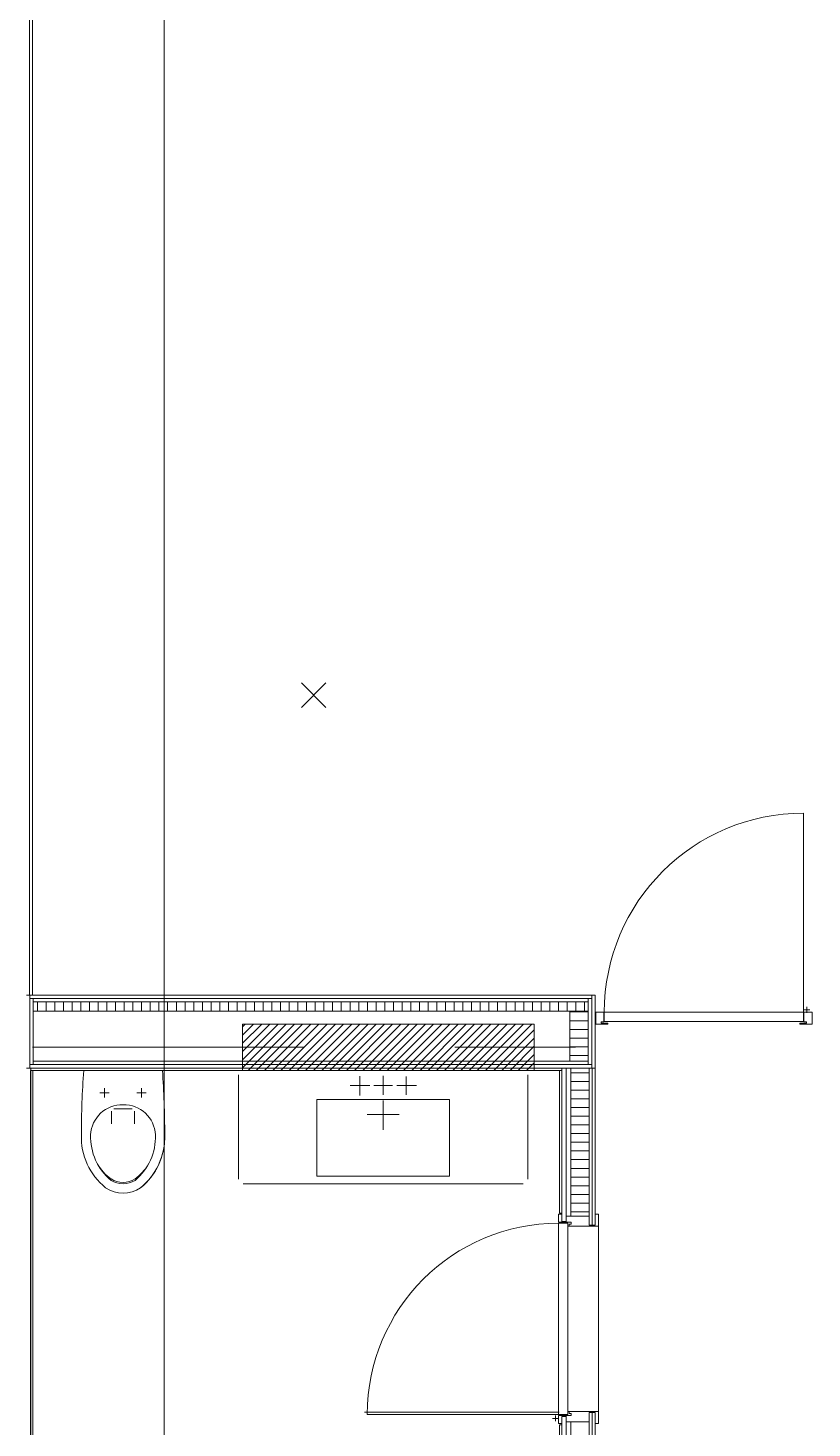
# Model space of a CAD drawing. Extents: x -5275 to 65950, y -3225 to 18875.
# Drawn here: x 23236 to 26622, y 7286 to 13330 of the extents above; entities that cross this region are included whole.
import ezdxf

# ---------------------------------------------------------------- set-up
doc = ezdxf.new("R2010")
doc.units = 0
doc.header["$LTSCALE"] = 50
doc.layers.get('0').update_dxf_attribs({"lineweight": 25})
doc.layers.add('Zargen Fenster', color=7, linetype='Continuous', lineweight=25)

# ---------------------------------------------------------------- blocks, each defined once
blk = doc.blocks.new('Blockreferenz-A0MJL0HRFC', base_point=(23276.9, 9086))
at = {"layer": 'Zargen Fenster', "color": 8, "lineweight": 13, "true_color": 0x808080}
for p, q in [((23276.9, 9086), (23276.9, 9126)), ((23314.4, 9086), (23314.4, 9126)), ((23351.9, 9086), (23351.9, 9126)), ((23389.4, 9086), (23389.4, 9126)), ((23426.9, 9086), (23426.9, 9126)), ((23464.4, 9086), (23464.4, 9126)), ((23501.9, 9086), (23501.9, 9126)), ((23539.4, 9086), (23539.4, 9126)), ((23576.9, 9086), (23576.9, 9126)), ((23614.4, 9086), (23614.4, 9126)), ((23651.9, 9086), (23651.9, 9126)), ((23689.4, 9086), (23689.4, 9126)), ((23726.9, 9086), (23726.9, 9126)), ((23764.4, 9086), (23764.4, 9126)), ((23801.9, 9086), (23801.9, 9126)), ((23839.4, 9086), (23839.4, 9126)), ((23876.9, 9086), (23876.9, 9126)), ((23914.4, 9086), (23914.4, 9126)), ((23951.9, 9086), (23951.9, 9126)), ((23989.4, 9086), (23989.4, 9126)), ((24026.9, 9086), (24026.9, 9126)), ((24064.4, 9086), (24064.4, 9126)), ((24101.9, 9086), (24101.9, 9126)), ((24139.4, 9086), (24139.4, 9126)), ((24176.9, 9086), (24176.9, 9126)), ((24214.4, 9086), (24214.4, 9126)), ((24251.9, 9086), (24251.9, 9126)), ((24289.4, 9086), (24289.4, 9126)), ((24326.9, 9086), (24326.9, 9126)), ((24364.4, 9086), (24364.4, 9126)), ((24401.9, 9086), (24401.9, 9126)), ((24439.4, 9086), (24439.4, 9126)), ((24476.9, 9086), (24476.9, 9126)), ((24514.4, 9086), (24514.4, 9126)), ((24551.9, 9086), (24551.9, 9126)), ((24589.4, 9086), (24589.4, 9126)), ((24626.9, 9086), (24626.9, 9126)), ((24664.4, 9086), (24664.4, 9126)), ((24701.9, 9086), (24701.9, 9126)), ((24739.4, 9086), (24739.4, 9126)), ((24776.9, 9086), (24776.9, 9126)), ((24814.4, 9086), (24814.4, 9126)), ((24851.9, 9086), (24851.9, 9126)), ((24889.4, 9086), (24889.4, 9126)), ((24926.9, 9086), (24926.9, 9126)), ((24964.4, 9086), (24964.4, 9126)), ((25001.9, 9086), (25001.9, 9126)), ((25039.4, 9086), (25039.4, 9126)), ((25076.9, 9086), (25076.9, 9126)), ((25114.4, 9086), (25114.4, 9126)), ((25151.9, 9086), (25151.9, 9126)), ((25189.4, 9086), (25189.4, 9126)), ((25226.9, 9086), (25226.9, 9126)), ((25264.4, 9086), (25264.4, 9126)), ((25301.9, 9086), (25301.9, 9126)), ((25339.4, 9086), (25339.4, 9126)), ((25376.9, 9086), (25376.9, 9126)), ((25414.4, 9086), (25414.4, 9126)), ((25451.9, 9086), (25451.9, 9126)), ((25489.4, 9086), (25489.4, 9126)), ((25526.9, 9086), (25526.9, 9126)), ((25564.4, 9086), (25564.4, 9126)), ((25601.9, 9086), (25601.9, 9126)), ((25639.4, 9086), (25639.4, 9126))]:
    blk.add_line(p, q, dxfattribs=at)
blk = doc.blocks.new('Blockreferenz-A0MJL0HVFC', base_point=(25580, 8219.4))
at = {"layer": 'Zargen Fenster', "color": 8, "lineweight": 13, "true_color": 0x808080}
for p, q in [((25580, 8819.4), (25660, 8819.4)), ((25580, 8781.9), (25660, 8781.9)), ((25580, 8744.4), (25660, 8744.4)), ((25580, 8706.9), (25660, 8706.9)), ((25580, 8669.4), (25660, 8669.4)), ((25580, 8631.9), (25660, 8631.9)), ((25580, 8594.4), (25660, 8594.4)), ((25580, 8556.9), (25660, 8556.9)), ((25580, 8519.4), (25660, 8519.4)), ((25580, 8481.9), (25660, 8481.9)), ((25580, 8444.4), (25660, 8444.4)), ((25580, 8406.9), (25660, 8406.9)), ((25580, 8369.4), (25660, 8369.4)), ((25580, 8331.9), (25660, 8331.9)), ((25580, 8294.4), (25660, 8294.4)), ((25580, 8256.9), (25660, 8256.9)), ((25580, 8219.4), (25660, 8219.4))]:
    blk.add_line(p, q, dxfattribs=at)
blk = doc.blocks.new('Blockreferenz-A0MJL0IPFC', base_point=(25576, 8894.4))
at = {"layer": 'Zargen Fenster', "color": 8, "lineweight": 13, "true_color": 0x808080}
for p, q in [((25576, 9081.9), (25656, 9081.9)), ((25576, 9044.4), (25656, 9044.4)), ((25576, 9006.9), (25656, 9006.9)), ((25576, 8969.4), (25656, 8969.4)), ((25576, 8931.9), (25656, 8931.9)), ((25576, 8894.4), (25656, 8894.4))]:
    blk.add_line(p, q, dxfattribs=at)
blk = doc.blocks.new('Blockreferenz-A0MJL0KZFC', base_point=(24162.1, 8830))
at = {"layer": 'Zargen Fenster', "color": 8, "lineweight": 13, "true_color": 0x808080}
for p, q in [((24162.1, 9017.4), (24174.7, 9030)), ((24162.1, 8982.1), (24210, 9030)), ((24162.1, 8946.7), (24245.4, 9030)), ((24162.1, 8911.4), (24280.7, 9030)), ((24162.1, 8876), (24316.1, 9030)), ((24162.1, 8840.7), (24351.4, 9030)), ((24186.8, 8830), (24386.8, 9030)), ((24222.1, 8830), (24422.1, 9030)), ((24257.5, 8830), (24457.5, 9030)), ((24292.9, 8830), (24492.9, 9030)), ((24328.2, 8830), (24528.2, 9030)), ((24363.6, 8830), (24563.6, 9030)), ((24398.9, 8830), (24598.9, 9030)), ((24434.3, 8830), (24634.3, 9030)), ((24469.6, 8830), (24669.6, 9030)), ((24505, 8830), (24705, 9030)), ((24540.3, 8830), (24740.3, 9030)), ((24575.7, 8830), (24775.7, 9030)), ((24611, 8830), (24811, 9030)), ((24646.4, 8830), (24846.4, 9030)), ((24681.8, 8830), (24881.8, 9030)), ((24717.1, 8830), (24917.1, 9030)), ((24752.5, 8830), (24952.5, 9030)), ((24787.8, 8830), (24987.8, 9030)), ((24823.2, 8830), (25023.2, 9030)), ((24858.5, 8830), (25058.5, 9030)), ((24893.9, 8830), (25093.9, 9030)), ((24929.2, 8830), (25129.2, 9030)), ((24964.6, 8830), (25164.6, 9030)), ((25000, 8830), (25200, 9030)), ((25035.3, 8830), (25235.3, 9030)), ((25070.7, 8830), (25270.7, 9030)), ((25106, 8830), (25306, 9030)), ((25141.4, 8830), (25341.4, 9030)), ((25176.7, 8830), (25376.7, 9030)), ((25212.1, 8830), (25412.1, 9030)), ((25247.4, 8830), (25422, 9004.6)), ((25282.8, 8830), (25422, 8969.2)), ((25318.2, 8830), (25422, 8933.8)), ((25353.5, 8830), (25422, 8898.5)), ((25388.9, 8830), (25422, 8863.1))]:
    blk.add_line(p, q, dxfattribs=at)

msp = doc.modelspace()

# ---------------------------------------------------------------- linework, layer by layer
at = {"layer": 'Zargen Fenster', "color": 8, "linetype": 'Continuous', "lineweight": 13, "true_color": 0x808080}
for p, q in [((23825, 18875), (23825, -3225)), ((23242.5, 15550), (23242.5, 9155)), ((23255, 9155), (23255, 15550)), ((24523, 10397), (24417, 10503)), ((24417, 10397), (24523, 10503)), ((26585, 9040.5), (26585, 9940.5)), ((25685, 9155), (23230, 9155)), ((23244.5, 9155), (23244.5, 8840)), ((25670.5, 9140.5), (23244.5, 9140.5)), ((23259, 9140.5), (23259, 8855)), ((25656, 8855), (25656, 9140.5)), ((25670.5, 8840), (25670.5, 9155)), ((25685, 8161), (25685, 9155)), ((25656, 9126), (23259, 9126)), ((25656, 9086), (23259, 9086)), ((25576, 8870), (25576, 9086)), ((25688, 9080.5), (25688, 9030)), ((25723, 9080.5), (25688, 9080.5)), ((25723, 9040), (25723, 9080.5)), ((25725, 9040.5), (25725, 9080.5)), ((25725, 9080.5), (26585, 9080.5)), ((26587, 9091.4), (26611.9, 9091.4)), ((26622, 9080.5), (26587, 9080.5)), ((26587, 9080.5), (26587, 9040)), ((26599.4, 9103.8), (26599.4, 9078.9)), ((26622, 9030), (26622, 9080.5)), ((24162.1, 9030), (25422, 9030)), ((24162.1, 8830), (24162.1, 9030)), ((25422, 9030), (25422, 8830)), ((25688, 9030), (25740, 9030)), ((25712, 9033), (25712, 9040)), ((25712, 9040), (25723, 9040)), ((25740, 9033), (25712, 9033)), ((26585, 9040.5), (25725, 9040.5)), ((25740, 9030), (25740, 9033)), ((26598, 9033), (26570, 9033)), ((26570, 9033), (26570, 9030)), ((26570, 9030), (26622, 9030)), ((26587, 9040), (26598, 9040)), ((26598, 9040), (26598, 9033)), ((24430, 8930), (23255, 8930)), ((25600, 8930), (25080, 8930)), ((23230, 8840), (25685, 8840)), ((23244.5, 8855), (25670.5, 8855)), ((25542, 8830), (23247.7, 8830)), ((23247.7, 6213), (23247.7, 8830)), ((23248, 6195), (23248, 8840)), ((23257.7, 6223), (23257.7, 8830)), ((23259, 8870), (25656, 8870)), ((25531.8, 8830), (25531.8, 8214)), ((25541.8, 8214), (25541.8, 8830)), ((25542, 8178), (25542, 8840)), ((25560, 8840), (25560, 8178)), ((25580, 8201), (25580, 8840)), ((25660, 8161), (25660, 8840)), ((25672.5, 8161), (25672.5, 8840)), ((24144.7, 8810), (24144.7, 8360)), ((24713, 8765), (24627.9, 8765)), ((24669.8, 8805.4), (24669.8, 8721.3)), ((24810.6, 8765), (24729.3, 8765)), ((24769.8, 8805.9), (24769.8, 8725)), ((24913.4, 8765), (24828.9, 8765)), ((24869.8, 8804), (24869.8, 8724.1)), ((25394.7, 8360), (25394.7, 8810)), ((23586.7, 8732.4), (23546.7, 8732.4)), ((23566.7, 8752.4), (23566.7, 8712.4)), ((23706.7, 8732.4), (23746.7, 8732.4)), ((23726.7, 8752.4), (23726.7, 8712.4)), ((24483.1, 8703.5), (24483.1, 8372.5)), ((25056.4, 8703.5), (24483.1, 8703.5)), ((25056.4, 8372.5), (25056.4, 8703.5)), ((23686.7, 8663.2), (23606.7, 8663.2)), ((23696.7, 8653.2), (23696.7, 8598.7)), ((24769.8, 8699.9), (24769.8, 8573.1)), ((24838.5, 8640), (24700.5, 8640)), ((24483.1, 8372.5), (25056.4, 8372.5)), ((24164.8, 8340), (25374.7, 8340)), ((25541, 8209), (25527, 8209)), ((25527, 8209), (25527, 8174)), ((25527, 8174), (25582.5, 8174)), ((25567, 8169.8), (25527, 8169.8)), ((25527, 8169.8), (25527, 7344.3)), ((25531.8, 8214), (25541.8, 8214)), ((25560, 8178), (25542, 8178)), ((25660, 8201), (25559.8, 8201)), ((25559.8, 8201), (25559.8, 8176)), ((25567, 7344.3), (25567, 8169.8)), ((25574, 8165.5), (25574, 8157)), ((25582.5, 8165.5), (25574, 8165.5)), ((25582.5, 8174), (25582.5, 8165.5)), ((25660, 8161), (25685, 8161)), ((25686, 8209), (25700, 8209)), ((25700, 8209), (25700, 7305)), ((25566.8, 8157), (25700, 8157)), ((25530, 7355), (24690, 7355)), ((25567, 7344.3), (24701.5, 7344.3)), ((25501.2, 7327.6), (25526.1, 7327.6)), ((25513.6, 7340), (25513.6, 7315.1)), ((25527, 7305), (25527, 7340)), ((25527, 7340), (25582.5, 7340)), ((25542, 7336), (25560, 7336)), ((25542, 6213), (25542, 7336)), ((25560, 6195), (25560, 7338)), ((25566.8, 7357), (25700, 7357)), ((25574, 7348.5), (25574, 7357)), ((25582.5, 7348.5), (25574, 7348.5)), ((25582.5, 7340), (25582.5, 7348.5)), ((25660, 6120), (25660, 7353)), ((25660, 7353), (25685, 7353)), ((25672.5, 6107.5), (25672.5, 7353)), ((25685, 7353), (25685, 6095)), ((25541, 7305), (25527, 7305)), ((25532, 7300), (25542, 7300)), ((25532, 6223), (25532, 7300)), ((25660, 7313), (25560, 7313)), ((25580, 6180.5), (25580, 7313)), ((25686, 7305), (25700, 7305))]:
    msp.add_line(p, q, dxfattribs=at)
msp.add_lwpolyline([(23826.9, 8542.9, -0.225758), (23722.1, 8322.8, -0.301856), (23571.3, 8322.8, -0.234819), (23466.7, 8552.7, -0.017384), (23476.7, 8830), (23816.7, 8830, -0.017384), (23826.7, 8552.7, -0.008605)], format="xyb", close=True, dxfattribs=at)
msp.add_lwpolyline([(23596.7, 8653.2), (23596.7, 8598.7)], dxfattribs=at)
for centre, radius, start, end in [((26585, 9080.5), 860, 90, 180), ((23641.9, 8545.6), 135.2, 87.96161, 177.61758), ((23651.5, 8545.6), 135.2, 2.38242, 92.03839), ((23750.3, 8542.7), 243.6, 178.01252, 230.36193), ((23543.1, 8542.7), 243.6, 309.63807, 1.98748), ((23543.1, 8542.9), 283.8, 309.11307, 1.97198), ((23723.9, 8536.7), 217.9, 210.81382, 233.71434), ((23570.2, 8536.4), 217.2, 306.19095, 328.4865), ((23646.7, 8442.3), 96.3, 237.467, 302.533), ((23646.7, 8436.3), 96.3, 237.46699, 302.53301), ((25527, 7344.3), 825.5, 90, 180)]:
    msp.add_arc(centre, radius, start, end, dxfattribs=at)

# ---------------------------------------------------------------- block references
for name, p in [('Blockreferenz-A0MJL0HRFC', (23276.9, 9086)), ('Blockreferenz-A0MJL0IPFC', (25576, 8894.4)), ('Blockreferenz-A0MJL0KZFC', (24162.1, 8830)), ('Blockreferenz-A0MJL0HVFC', (25580, 8219.4))]:
    msp.add_blockref(name, p)

doc.saveas('drawing.dxf')
